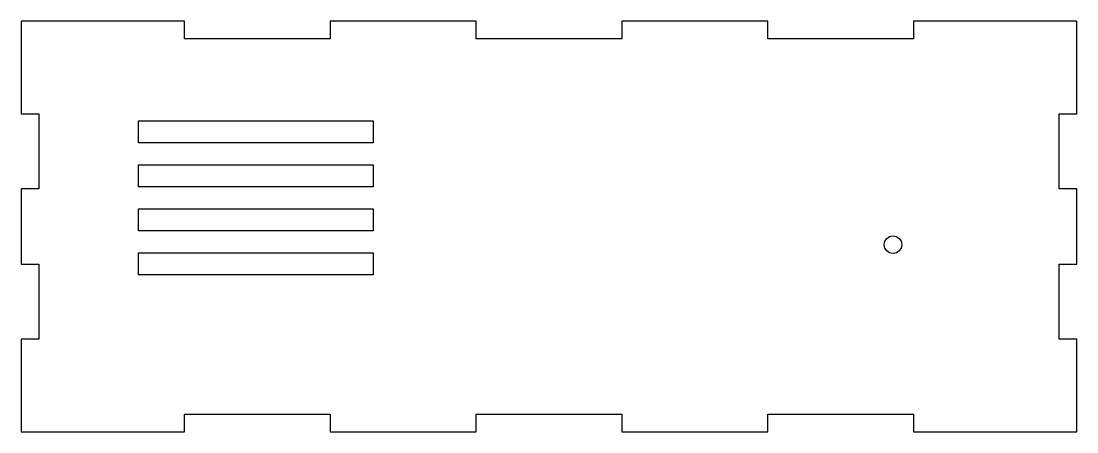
# Model space of a CAD drawing. Header units: millimetres. Extents: x -90 to 90, y -3 to 67.
import ezdxf

# ---------------------------------------------------------------- set-up
doc = ezdxf.new("R2010")
doc.units = ezdxf.units.MM
doc.layers.get('0').update_dxf_attribs({"linetype": 'CONTINUOUS'})

msp = doc.modelspace()

# ---------------------------------------------------------------- linework, layer by layer
for points in [[(-90, -3), (-62.14, -3), (-62.14, 0), (-37.29, 0), (-37.29, -3), (-12.43, -3), (-12.43, 0), (12.43, 0), (12.43, -3), (37.29, -3), (37.29, 0), (62.14, 0), (62.14, -3), (90, -3), (90, 12.8), (87, 12.8), (87, 25.6), (90, 25.6), (90, 38.4), (87, 38.4), (87, 51.2), (90, 51.2), (90, 67), (62.14, 67), (62.14, 64), (37.29, 64), (37.29, 67), (12.43, 67), (12.43, 64), (-12.43, 64), (-12.43, 67), (-37.29, 67), (-37.29, 64), (-62.14, 64), (-62.14, 67), (-90, 67), (-90, 51.2), (-87, 51.2), (-87, 38.4), (-90, 38.4), (-90, 25.6), (-87, 25.6), (-87, 12.8), (-90, 12.8)], [(-30, 46.25), (-70, 46.25), (-70, 50), (-30, 50)], [(-30, 38.75), (-70, 38.75), (-70, 42.5), (-30, 42.5)], [(-30, 31.25), (-70, 31.25), (-70, 35), (-30, 35)], [(-30, 23.75), (-70, 23.75), (-70, 27.5), (-30, 27.5)]]:
    msp.add_lwpolyline(points, close=True)
msp.add_circle((58.65, 28.9), 1.5)

doc.saveas('drawing.dxf')
